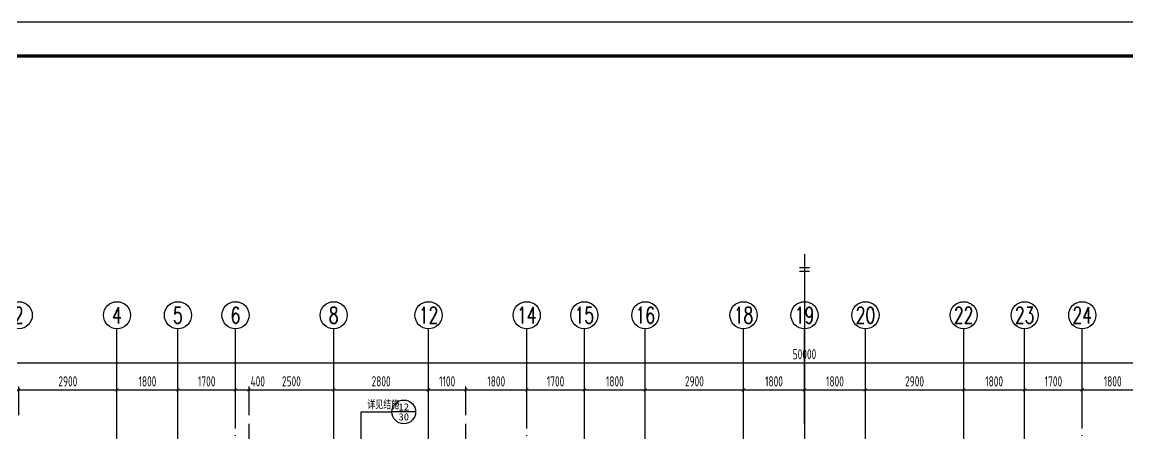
# Model space of a CAD drawing. Extents: x -668857 to 143095, y -247466 to 228182.
# Drawn here: x -212830 to -180181, y 144994 to 157141 of the extents above; entities that cross this region are included whole.
import ezdxf
from ezdxf.enums import TextEntityAlignment as Align

# ---------------------------------------------------------------- set-up
doc = ezdxf.new("R2010")
doc.units = 0
doc.header["$LTSCALE"] = 1000
doc.linetypes.add('CENTER', pattern=[8, 5, -1, 1, -1])
doc.linetypes.add('DOTE', pattern=[2.42, 2, -0.2, 0.02, -0.2])
doc.layers.get('0').update_dxf_attribs({"linetype": 'CONTINUOUS'})
doc.layers.get('DEFPOINTS').update_dxf_attribs({"linetype": 'CONTINUOUS'})
for name, color, linetype in [('-TK', 7, 'CONTINUOUS'), ('A-AXIS', 1, 'CONTINUOUS'), ('A-DOTE', 10, 'DOTE'), ('AXIS_NUM', 7, 'CONTINUOUS'), ('DIM_IDEN', 67, 'CONTINUOUS'), ('PUB_TEXT', 2, 'CONTINUOUS'), ('S-Y一般标注', 3, 'CONTINUOUS'), ('THIN', 7, 'CONTINUOUS')]:
    doc.layers.add(name, color=color, linetype=linetype)
doc.styles.add('_TCH_AXIS', font='COMPLEX', dxfattribs={"bigfont": 'GBCBIG'})
doc.styles.add('_TCH_LABEL', font='simhei.ttf')
doc.styles.add('TSSD_Axis', font='complex.shx', dxfattribs={"width": 0.7, "bigfont": 'hztxt.shx'})
doc.styles.add('TSSD_DIMENSION', font='Tssdeng.shx', dxfattribs={"width": 0.7, "bigfont": 'tssdchn.shx'})
doc.dimstyles.new('TSSD_100_100', dxfattribs={"dimtxt": 300, "dimasz": 100, "dimexe": 100, "dimexo": 250, "dimgap": 100, "dimtad": 1, "dimdec": 0, "dimzin": 0, "dimdsep": 46, "dimtxsty": 'TSSD_DIMENSION', "dimblk": 'ARCHTICK', "dimcen": 0, "dimdle": 100, "dimclrt": 7, "dimadec": 0, "dimazin": 0, "dimtfac": 1, "dimtdec": 0, "dimtix": 1, "dimtmove": 2, "dimatfit": 3, "dimldrblk": 'ARCHTICK', "dimfxl": 0, "dimtolj": 1, "dimtzin": 0, "dimarcsym": 0})

# ---------------------------------------------------------------- blocks, each defined once
blk = doc.blocks.new('ts_axno')
at = {"color": 0, "linetype": 'ByBlock', "lineweight": -2}
blk.add_circle((0, 0), 0.5, dxfattribs=at)
at = {"color": 0, "linetype": 'ByBlock', "lineweight": -2, "style": 'TSSD_Axis', "width": 0.7}
blk.add_attdef('A', text='', height=0.6, dxfattribs=at).set_placement((0, 0), align=Align.MIDDLE_CENTER)
blk = doc.blocks.new('_ArchTick')
at = {"color": 0, "linetype": 'ByBlock', "const_width": 0.15}
blk.add_lwpolyline([(-0.5, -0.5), (0.5, 0.5)], dxfattribs=at)
blk = doc.blocks.new('*D218')
at = {"layer": 'DEFPOINTS', "color": 0}
for p in [(9300, 22100), (6400, 21100), (9300, 21100)]:
    blk.add_point(p, dxfattribs=at)
at = {"layer": 'S-Y一般标注', "color": 0, "lineweight": -2}
for p, q in [((6300, 22100), (9400, 22100)), ((6400, 21350), (6400, 22200)), ((9300, 21350), (9300, 22200))]:
    blk.add_line(p, q, dxfattribs=at)
at = {"layer": 'S-Y一般标注', "color": 0, "lineweight": -2, "xscale": 100, "yscale": 100, "zscale": 100, "rotation": 180}
blk.add_blockref('_ArchTick', (6400, 22100), dxfattribs=at)
at = {"layer": 'S-Y一般标注', "color": 0, "lineweight": -2, "xscale": 100, "yscale": 100, "zscale": 100}
blk.add_blockref('_ArchTick', (9300, 22100), dxfattribs=at)
at = {"layer": 'S-Y一般标注', "color": 7, "insert": (7850, 22350), "char_height": 300, "attachment_point": 5, "style": 'TSSD_DIMENSION'}
blk.add_mtext('\\A1;2900', dxfattribs=at)
blk = doc.blocks.new('*D219')
at = {"layer": 'DEFPOINTS', "color": 0}
for p in [(11100, 22100), (9300, 21100), (11100, 21100)]:
    blk.add_point(p, dxfattribs=at)
at = {"layer": 'S-Y一般标注', "color": 0, "lineweight": -2}
for p, q in [((9200, 22100), (11200, 22100)), ((9300, 21350), (9300, 22200)), ((11100, 21350), (11100, 22200))]:
    blk.add_line(p, q, dxfattribs=at)
at = {"layer": 'S-Y一般标注', "color": 0, "lineweight": -2, "xscale": 100, "yscale": 100, "zscale": 100, "rotation": 180}
blk.add_blockref('_ArchTick', (9300, 22100), dxfattribs=at)
at = {"layer": 'S-Y一般标注', "color": 0, "lineweight": -2, "xscale": 100, "yscale": 100, "zscale": 100}
blk.add_blockref('_ArchTick', (11100, 22100), dxfattribs=at)
at = {"layer": 'S-Y一般标注', "color": 7, "insert": (10200, 22350), "char_height": 300, "attachment_point": 5, "style": 'TSSD_DIMENSION'}
blk.add_mtext('\\A1;1800', dxfattribs=at)
blk = doc.blocks.new('*D220')
at = {"layer": 'DEFPOINTS', "color": 0}
for p in [(12800, 22100), (11100, 21100), (12800, 21100)]:
    blk.add_point(p, dxfattribs=at)
at = {"layer": 'S-Y一般标注', "color": 0, "lineweight": -2}
for p, q in [((11000, 22100), (12900, 22100)), ((11100, 21350), (11100, 22200)), ((12800, 21350), (12800, 22200))]:
    blk.add_line(p, q, dxfattribs=at)
at = {"layer": 'S-Y一般标注', "color": 0, "lineweight": -2, "xscale": 100, "yscale": 100, "zscale": 100, "rotation": 180}
blk.add_blockref('_ArchTick', (11100, 22100), dxfattribs=at)
at = {"layer": 'S-Y一般标注', "color": 0, "lineweight": -2, "xscale": 100, "yscale": 100, "zscale": 100}
blk.add_blockref('_ArchTick', (12800, 22100), dxfattribs=at)
at = {"layer": 'S-Y一般标注', "color": 7, "insert": (11950, 22350), "char_height": 300, "attachment_point": 5, "style": 'TSSD_DIMENSION'}
blk.add_mtext('\\A1;1700', dxfattribs=at)
blk = doc.blocks.new('*D221')
at = {"layer": 'DEFPOINTS', "color": 0}
for p in [(13200, 22100), (12800, 21100), (13200, 21100)]:
    blk.add_point(p, dxfattribs=at)
at = {"layer": 'S-Y一般标注', "color": 0, "lineweight": -2}
for p, q in [((12700, 22100), (13300, 22100)), ((12800, 21350), (12800, 22200)), ((13200, 21350), (13200, 22200))]:
    blk.add_line(p, q, dxfattribs=at)
at = {"layer": 'S-Y一般标注', "color": 0, "lineweight": -2, "xscale": 100, "yscale": 100, "zscale": 100, "rotation": 180}
blk.add_blockref('_ArchTick', (12800, 22100), dxfattribs=at)
at = {"layer": 'S-Y一般标注', "color": 0, "lineweight": -2, "xscale": 100, "yscale": 100, "zscale": 100}
blk.add_blockref('_ArchTick', (13200, 22100), dxfattribs=at)
at = {"layer": 'S-Y一般标注', "color": 7, "insert": (13458, 22350), "char_height": 300, "attachment_point": 5, "style": 'TSSD_DIMENSION'}
blk.add_mtext('\\A1;400', dxfattribs=at)
blk = doc.blocks.new('*D222')
at = {"layer": 'DEFPOINTS', "color": 0}
for p in [(18500, 22100), (15700, 21100), (18500, 21100)]:
    blk.add_point(p, dxfattribs=at)
at = {"layer": 'S-Y一般标注', "color": 0, "lineweight": -2}
for p, q in [((15600, 22100), (18600, 22100)), ((15700, 21350), (15700, 22200)), ((18500, 21350), (18500, 22200))]:
    blk.add_line(p, q, dxfattribs=at)
at = {"layer": 'S-Y一般标注', "color": 0, "lineweight": -2, "xscale": 100, "yscale": 100, "zscale": 100, "rotation": 180}
blk.add_blockref('_ArchTick', (15700, 22100), dxfattribs=at)
at = {"layer": 'S-Y一般标注', "color": 0, "lineweight": -2, "xscale": 100, "yscale": 100, "zscale": 100}
blk.add_blockref('_ArchTick', (18500, 22100), dxfattribs=at)
at = {"layer": 'S-Y一般标注', "color": 7, "insert": (17100, 22350), "char_height": 300, "attachment_point": 5, "style": 'TSSD_DIMENSION'}
blk.add_mtext('\\A1;2800', dxfattribs=at)
blk = doc.blocks.new('*D223')
at = {"layer": 'DEFPOINTS', "color": 0}
for p in [(19600, 22100), (18500, 21100), (19600, 21100)]:
    blk.add_point(p, dxfattribs=at)
at = {"layer": 'S-Y一般标注', "color": 0, "lineweight": -2}
for p, q in [((18400, 22100), (19700, 22100)), ((18500, 21350), (18500, 22200)), ((19600, 21350), (19600, 22200))]:
    blk.add_line(p, q, dxfattribs=at)
at = {"layer": 'S-Y一般标注', "color": 0, "lineweight": -2, "xscale": 100, "yscale": 100, "zscale": 100, "rotation": 180}
blk.add_blockref('_ArchTick', (18500, 22100), dxfattribs=at)
at = {"layer": 'S-Y一般标注', "color": 0, "lineweight": -2, "xscale": 100, "yscale": 100, "zscale": 100}
blk.add_blockref('_ArchTick', (19600, 22100), dxfattribs=at)
at = {"layer": 'S-Y一般标注', "color": 7, "insert": (19050, 22350), "char_height": 300, "attachment_point": 5, "style": 'TSSD_DIMENSION'}
blk.add_mtext('\\A1;1100', dxfattribs=at)
blk = doc.blocks.new('*D224')
at = {"layer": 'DEFPOINTS', "color": 0}
for p in [(23100, 22100), (21400, 21100), (23100, 21100)]:
    blk.add_point(p, dxfattribs=at)
at = {"layer": 'S-Y一般标注', "color": 0, "lineweight": -2}
for p, q in [((21300, 22100), (23200, 22100)), ((21400, 21350), (21400, 22200)), ((23100, 21350), (23100, 22200))]:
    blk.add_line(p, q, dxfattribs=at)
at = {"layer": 'S-Y一般标注', "color": 0, "lineweight": -2, "xscale": 100, "yscale": 100, "zscale": 100, "rotation": 180}
blk.add_blockref('_ArchTick', (21400, 22100), dxfattribs=at)
at = {"layer": 'S-Y一般标注', "color": 0, "lineweight": -2, "xscale": 100, "yscale": 100, "zscale": 100}
blk.add_blockref('_ArchTick', (23100, 22100), dxfattribs=at)
at = {"layer": 'S-Y一般标注', "color": 7, "insert": (22250, 22350), "char_height": 300, "attachment_point": 5, "style": 'TSSD_DIMENSION'}
blk.add_mtext('\\A1;1700', dxfattribs=at)
blk = doc.blocks.new('*D225')
at = {"layer": 'DEFPOINTS', "color": 0}
for p in [(24900, 22100), (23100, 21100), (24900, 21100)]:
    blk.add_point(p, dxfattribs=at)
at = {"layer": 'S-Y一般标注', "color": 0, "lineweight": -2}
for p, q in [((23000, 22100), (25000, 22100)), ((23100, 21350), (23100, 22200)), ((24900, 21350), (24900, 22200))]:
    blk.add_line(p, q, dxfattribs=at)
at = {"layer": 'S-Y一般标注', "color": 0, "lineweight": -2, "xscale": 100, "yscale": 100, "zscale": 100, "rotation": 180}
blk.add_blockref('_ArchTick', (23100, 22100), dxfattribs=at)
at = {"layer": 'S-Y一般标注', "color": 0, "lineweight": -2, "xscale": 100, "yscale": 100, "zscale": 100}
blk.add_blockref('_ArchTick', (24900, 22100), dxfattribs=at)
at = {"layer": 'S-Y一般标注', "color": 7, "insert": (24000, 22350), "char_height": 300, "attachment_point": 5, "style": 'TSSD_DIMENSION'}
blk.add_mtext('\\A1;1800', dxfattribs=at)
blk = doc.blocks.new('*D226')
at = {"layer": 'DEFPOINTS', "color": 0}
for p in [(27800, 22100), (24900, 21100), (27800, 21100)]:
    blk.add_point(p, dxfattribs=at)
at = {"layer": 'S-Y一般标注', "color": 0, "lineweight": -2}
for p, q in [((24800, 22100), (27900, 22100)), ((24900, 21350), (24900, 22200)), ((27800, 21350), (27800, 22200))]:
    blk.add_line(p, q, dxfattribs=at)
at = {"layer": 'S-Y一般标注', "color": 0, "lineweight": -2, "xscale": 100, "yscale": 100, "zscale": 100, "rotation": 180}
blk.add_blockref('_ArchTick', (24900, 22100), dxfattribs=at)
at = {"layer": 'S-Y一般标注', "color": 0, "lineweight": -2, "xscale": 100, "yscale": 100, "zscale": 100}
blk.add_blockref('_ArchTick', (27800, 22100), dxfattribs=at)
at = {"layer": 'S-Y一般标注', "color": 7, "insert": (26350, 22350), "char_height": 300, "attachment_point": 5, "style": 'TSSD_DIMENSION'}
blk.add_mtext('\\A1;2900', dxfattribs=at)
blk = doc.blocks.new('*D227')
at = {"layer": 'DEFPOINTS', "color": 0}
for p in [(29600, 22100), (27800, 21100), (29600, 21100)]:
    blk.add_point(p, dxfattribs=at)
at = {"layer": 'S-Y一般标注', "color": 0, "lineweight": -2}
for p, q in [((27700, 22100), (29700, 22100)), ((27800, 21350), (27800, 22200)), ((29600, 21350), (29600, 22200))]:
    blk.add_line(p, q, dxfattribs=at)
at = {"layer": 'S-Y一般标注', "color": 0, "lineweight": -2, "xscale": 100, "yscale": 100, "zscale": 100, "rotation": 180}
blk.add_blockref('_ArchTick', (27800, 22100), dxfattribs=at)
at = {"layer": 'S-Y一般标注', "color": 0, "lineweight": -2, "xscale": 100, "yscale": 100, "zscale": 100}
blk.add_blockref('_ArchTick', (29600, 22100), dxfattribs=at)
at = {"layer": 'S-Y一般标注', "color": 7, "insert": (28700, 22350), "char_height": 300, "attachment_point": 5, "style": 'TSSD_DIMENSION'}
blk.add_mtext('\\A1;1800', dxfattribs=at)
blk = doc.blocks.new('*D228')
at = {"layer": 'DEFPOINTS', "color": 0}
for p in [(31400, 22100), (29600, 21100), (31400, 21100)]:
    blk.add_point(p, dxfattribs=at)
at = {"layer": 'S-Y一般标注', "color": 0, "lineweight": -2}
for p, q in [((29500, 22100), (31500, 22100)), ((29600, 21350), (29600, 22200)), ((31400, 21350), (31400, 22200))]:
    blk.add_line(p, q, dxfattribs=at)
at = {"layer": 'S-Y一般标注', "color": 0, "lineweight": -2, "xscale": 100, "yscale": 100, "zscale": 100, "rotation": 180}
blk.add_blockref('_ArchTick', (29600, 22100), dxfattribs=at)
at = {"layer": 'S-Y一般标注', "color": 0, "lineweight": -2, "xscale": 100, "yscale": 100, "zscale": 100}
blk.add_blockref('_ArchTick', (31400, 22100), dxfattribs=at)
at = {"layer": 'S-Y一般标注', "color": 7, "insert": (30500, 22350), "char_height": 300, "attachment_point": 5, "style": 'TSSD_DIMENSION'}
blk.add_mtext('\\A1;1800', dxfattribs=at)
blk = doc.blocks.new('*D229')
at = {"layer": 'DEFPOINTS', "color": 0}
for p in [(34300, 22100), (31400, 21100), (34300, 21100)]:
    blk.add_point(p, dxfattribs=at)
at = {"layer": 'S-Y一般标注', "color": 0, "lineweight": -2}
for p, q in [((31300, 22100), (34400, 22100)), ((31400, 21350), (31400, 22200)), ((34300, 21350), (34300, 22200))]:
    blk.add_line(p, q, dxfattribs=at)
at = {"layer": 'S-Y一般标注', "color": 0, "lineweight": -2, "xscale": 100, "yscale": 100, "zscale": 100, "rotation": 180}
blk.add_blockref('_ArchTick', (31400, 22100), dxfattribs=at)
at = {"layer": 'S-Y一般标注', "color": 0, "lineweight": -2, "xscale": 100, "yscale": 100, "zscale": 100}
blk.add_blockref('_ArchTick', (34300, 22100), dxfattribs=at)
at = {"layer": 'S-Y一般标注', "color": 7, "insert": (32850, 22350), "char_height": 300, "attachment_point": 5, "style": 'TSSD_DIMENSION'}
blk.add_mtext('\\A1;2900', dxfattribs=at)
blk = doc.blocks.new('*D230')
at = {"layer": 'DEFPOINTS', "color": 0}
for p in [(36100, 22100), (34300, 21100), (36100, 21100)]:
    blk.add_point(p, dxfattribs=at)
at = {"layer": 'S-Y一般标注', "color": 0, "lineweight": -2}
for p, q in [((34200, 22100), (36200, 22100)), ((34300, 21350), (34300, 22200)), ((36100, 21350), (36100, 22200))]:
    blk.add_line(p, q, dxfattribs=at)
at = {"layer": 'S-Y一般标注', "color": 0, "lineweight": -2, "xscale": 100, "yscale": 100, "zscale": 100, "rotation": 180}
blk.add_blockref('_ArchTick', (34300, 22100), dxfattribs=at)
at = {"layer": 'S-Y一般标注', "color": 0, "lineweight": -2, "xscale": 100, "yscale": 100, "zscale": 100}
blk.add_blockref('_ArchTick', (36100, 22100), dxfattribs=at)
at = {"layer": 'S-Y一般标注', "color": 7, "insert": (35200, 22350), "char_height": 300, "attachment_point": 5, "style": 'TSSD_DIMENSION'}
blk.add_mtext('\\A1;1800', dxfattribs=at)
blk = doc.blocks.new('*D231')
at = {"layer": 'DEFPOINTS', "color": 0}
for p in [(37800, 22100), (36100, 21100), (37800, 21100)]:
    blk.add_point(p, dxfattribs=at)
at = {"layer": 'S-Y一般标注', "color": 0, "lineweight": -2}
for p, q in [((36000, 22100), (37900, 22100)), ((36100, 21350), (36100, 22200)), ((37800, 21350), (37800, 22200))]:
    blk.add_line(p, q, dxfattribs=at)
at = {"layer": 'S-Y一般标注', "color": 0, "lineweight": -2, "xscale": 100, "yscale": 100, "zscale": 100, "rotation": 180}
blk.add_blockref('_ArchTick', (36100, 22100), dxfattribs=at)
at = {"layer": 'S-Y一般标注', "color": 0, "lineweight": -2, "xscale": 100, "yscale": 100, "zscale": 100}
blk.add_blockref('_ArchTick', (37800, 22100), dxfattribs=at)
at = {"layer": 'S-Y一般标注', "color": 7, "insert": (36950, 22350), "char_height": 300, "attachment_point": 5, "style": 'TSSD_DIMENSION'}
blk.add_mtext('\\A1;1700', dxfattribs=at)
blk = doc.blocks.new('*D239')
at = {"layer": 'DEFPOINTS', "color": 0}
for p in [(54600, 22900), (4600, 21100), (54600, 21100)]:
    blk.add_point(p, dxfattribs=at)
at = {"layer": 'S-Y一般标注', "color": 0, "lineweight": -2}
for p, q in [((4500, 22900), (54700, 22900)), ((4600, 21350), (4600, 23000)), ((54600, 21350), (54600, 23000))]:
    blk.add_line(p, q, dxfattribs=at)
at = {"layer": 'S-Y一般标注', "color": 0, "lineweight": -2, "xscale": 100, "yscale": 100, "zscale": 100, "rotation": 180}
blk.add_blockref('_ArchTick', (4600, 22900), dxfattribs=at)
at = {"layer": 'S-Y一般标注', "color": 0, "lineweight": -2, "xscale": 100, "yscale": 100, "zscale": 100}
blk.add_blockref('_ArchTick', (54600, 22900), dxfattribs=at)
at = {"layer": 'S-Y一般标注', "color": 7, "insert": (29600, 23150), "char_height": 300, "attachment_point": 5, "style": 'TSSD_DIMENSION'}
blk.add_mtext('\\A1;50000', dxfattribs=at)
blk = doc.blocks.new('*D252')
at = {"layer": 'DEFPOINTS', "color": 0}
for p in [(15700, 22100), (13200, 21100), (15700, 21100)]:
    blk.add_point(p, dxfattribs=at)
at = {"layer": 'S-Y一般标注', "color": 0, "lineweight": -2}
for p, q in [((13100, 22100), (15800, 22100)), ((13200, 21350), (13200, 22200)), ((15700, 21350), (15700, 22200))]:
    blk.add_line(p, q, dxfattribs=at)
at = {"layer": 'S-Y一般标注', "color": 0, "lineweight": -2, "xscale": 100, "yscale": 100, "zscale": 100, "rotation": 180}
blk.add_blockref('_ArchTick', (13200, 22100), dxfattribs=at)
at = {"layer": 'S-Y一般标注', "color": 0, "lineweight": -2, "xscale": 100, "yscale": 100, "zscale": 100}
blk.add_blockref('_ArchTick', (15700, 22100), dxfattribs=at)
at = {"layer": 'S-Y一般标注', "color": 7, "insert": (14450, 22350), "char_height": 300, "attachment_point": 5, "style": 'TSSD_DIMENSION'}
blk.add_mtext('\\A1;2500', dxfattribs=at)
blk = doc.blocks.new('*D253')
at = {"layer": 'DEFPOINTS', "color": 0}
for p in [(21400, 22100), (19600, 21100), (21400, 21100)]:
    blk.add_point(p, dxfattribs=at)
at = {"layer": 'S-Y一般标注', "color": 0, "lineweight": -2}
for p, q in [((19500, 22100), (21500, 22100)), ((19600, 21350), (19600, 22200)), ((21400, 21350), (21400, 22200))]:
    blk.add_line(p, q, dxfattribs=at)
at = {"layer": 'S-Y一般标注', "color": 0, "lineweight": -2, "xscale": 100, "yscale": 100, "zscale": 100, "rotation": 180}
blk.add_blockref('_ArchTick', (19600, 22100), dxfattribs=at)
at = {"layer": 'S-Y一般标注', "color": 0, "lineweight": -2, "xscale": 100, "yscale": 100, "zscale": 100}
blk.add_blockref('_ArchTick', (21400, 22100), dxfattribs=at)
at = {"layer": 'S-Y一般标注', "color": 7, "insert": (20500, 22350), "char_height": 300, "attachment_point": 5, "style": 'TSSD_DIMENSION'}
blk.add_mtext('\\A1;1800', dxfattribs=at)
blk = doc.blocks.new('*D254')
at = {"layer": 'DEFPOINTS', "color": 0}
for p in [(39600, 22100), (37800, 21100), (39600, 21100)]:
    blk.add_point(p, dxfattribs=at)
at = {"layer": 'S-Y一般标注', "color": 0, "lineweight": -2}
for p, q in [((37700, 22100), (39700, 22100)), ((37800, 21350), (37800, 22200)), ((39600, 21350), (39600, 22200))]:
    blk.add_line(p, q, dxfattribs=at)
at = {"layer": 'S-Y一般标注', "color": 0, "lineweight": -2, "xscale": 100, "yscale": 100, "zscale": 100, "rotation": 180}
blk.add_blockref('_ArchTick', (37800, 22100), dxfattribs=at)
at = {"layer": 'S-Y一般标注', "color": 0, "lineweight": -2, "xscale": 100, "yscale": 100, "zscale": 100}
blk.add_blockref('_ArchTick', (39600, 22100), dxfattribs=at)
at = {"layer": 'S-Y一般标注', "color": 7, "insert": (38700, 22350), "char_height": 300, "attachment_point": 5, "style": 'TSSD_DIMENSION'}
blk.add_mtext('\\A1;1800', dxfattribs=at)
blk = doc.blocks.new('20210810.07371259')
at = {"layer": 'DIM_IDEN'}
for p, q in [((14226, 18952), (15135, 18952)), ((14226, 17505), (14226, 18952)), ((15835, 18952), (15135, 18952)), ((9445, 16098), (8745, 16098)), ((10290, 16098), (9445, 16098)), ((11016, 16098), (10290, 16098)), ((17216, 16098), (17942, 16098)), ((17942, 16098), (18787, 16098)), ((19487, 16098), (18787, 16098)), ((5101, 14161), (4401, 14161)), ((6010, 14161), (5101, 14161)), ((6010, 12105), (6010, 14161)), ((7376, 14161), (6676, 14161)), ((8285, 14161), (7376, 14161)), ((8285, 12105), (8285, 14161)), ((9170, 14161), (8470, 14161)), ((10079, 14161), (9170, 14161)), ((10079, 12105), (10079, 14161)), ((19553, 14161), (20462, 14161)), ((19553, 12105), (19553, 14161)), ((21162, 14161), (20462, 14161)), ((21347, 14161), (22256, 14161)), ((21347, 12105), (21347, 14161)), ((22956, 14161), (22256, 14161)), ((23622, 14161), (24531, 14161)), ((23622, 12105), (23622, 14161)), ((25231, 14161), (24531, 14161)), ((26054, 14161), (26963, 14161)), ((26054, 11105), (26054, 14161)), ((27663, 14161), (26963, 14161)), ((2669, 12581), (1969, 12581)), ((3578, 12581), (2669, 12581)), ((3578, 11105), (3578, 12581)), ((1096, 6223), (396, 6223)), ((1690, 6223), (1096, 6223)), ((2416, 6223), (1690, 6223)), ((3706, 3405), (3706, 2166)), ((25926, 3405), (25926, 2166)), ((4973, 2530), (5420, 2530)), ((5420, 2530), (6536, 2530)), ((7036, 2530), (6536, 2530)), ((23096, 2530), (22596, 2530)), ((24212, 2530), (23096, 2530)), ((24659, 2530), (24212, 2530)), ((2797, 2166), (2097, 2166)), ((3706, 2166), (2797, 2166)), ((9889, 2205), (9889, 1143)), ((11712, 2195), (11712, 1143)), ((13691, 2205), (13691, 1143)), ((15941, 2205), (15941, 1143)), ((17946, 2195), (17946, 1143)), ((19743, 2205), (19743, 1143)), ((25926, 2166), (26835, 2166)), ((27535, 2166), (26835, 2166)), ((8980, 1143), (8280, 1143)), ((9889, 1143), (8980, 1143)), ((10803, 1143), (10103, 1143)), ((11712, 1143), (10803, 1143)), ((12782, 1143), (12082, 1143)), ((13691, 1143), (12782, 1143)), ((15941, 1143), (16850, 1143)), ((17550, 1143), (16850, 1143)), ((17946, 1143), (18855, 1143)), ((19555, 1143), (18855, 1143)), ((19743, 1143), (20652, 1143)), ((21352, 1143), (20652, 1143))]:
    blk.add_line(p, q, dxfattribs=at)
for points, const_width in [([(14331, 17505), (14331, 17705)], 35), ([(11016, 16203), (10816, 16203)], 35), ([(17216, 16203), (17416, 16203)], 35), ([(5905, 12105), (5905, 12305)], 35), ([(8180, 12105), (8180, 12305)], 35), ([(9974, 12105), (9974, 12305)], 35), ([(19658, 12105), (19658, 12305)], 35), ([(21452, 12105), (21452, 12305)], 35), ([(23727, 12105), (23727, 12305)], 35), ([(3473, 11105), (3473, 11305)], 35), ([(26159, 11105), (26159, 11305)], 35), ([(2416, 6328), (2216, 6328)], 35), ([(3601, 3405), (3601, 3205)], 35), ([(26031, 3405), (26031, 3205)], 35), ([(4973, 2455), (5116, 2455)], 25), ([(24659, 2455), (24516, 2455)], 25), ([(9784, 2205), (9784, 2005)], 35), ([(11607, 2195), (11607, 1995)], 35), ([(13586, 2205), (13586, 2005)], 35), ([(16046, 2205), (16046, 2005)], 35), ([(18051, 2195), (18051, 1995)], 35), ([(19848, 2205), (19848, 2005)], 35)]:
    blk.add_lwpolyline(points, dxfattribs=dict(at, const_width=const_width))
for centre, radius in [((15485, 18952), 350), ((9095, 16098), 350), ((19137, 16098), 350), ((4751, 14161), 350), ((7026, 14161), 350), ((8820, 14161), 350), ((20812, 14161), 350), ((22606, 14161), 350), ((24881, 14161), 350), ((27313, 14161), 350), ((2319, 12581), 350), ((746, 6223), 350), ((6786, 2530), 250), ((22846, 2530), 250), ((2447, 2166), 350), ((27185, 2166), 350), ((8630, 1143), 350), ((10453, 1143), 350), ((12432, 1143), 350), ((17200, 1143), 350), ((19205, 1143), 350), ((21002, 1143), 350)]:
    blk.add_circle(centre, radius, dxfattribs=at)
at = {"layer": 'PUB_TEXT', "style": '_TCH_AXIS'}
for height, p in [(236.3, (14405, 19035)), (236.3, (9515, 16182)), (236.3, (18057, 16182)), (236.3, (5171, 14245)), (236.3, (7446, 14245)), (236.3, (9240, 14245)), (236.3, (19732, 14245)), (236.3, (21526, 14245)), (236.3, (23802, 14245)), (236.3, (26233, 14245)), (236.3, (2739, 12665)), (236.3, (1166, 6306)), (168.8, (6015, 2589)), (168.8, (23146, 2589)), (236.3, (2867, 2249)), (236.3, (26105, 2249)), (236.3, (9050, 1226)), (236.3, (10873, 1226)), (236.3, (12852, 1226)), (236.3, (16120, 1226)), (236.3, (18125, 1226)), (236.3, (19922, 1226))]:
    blk.add_text('详见结施', height=height, dxfattribs=at).set_placement(p)
at = {"layer": 'PUB_TEXT', "style": '_TCH_LABEL'}
for s, height, width, p, p2 in [('12', 211.6, 1.022989, (15329, 18993), (15641, 18993)), ('30', 212, 1.017143, (15330, 18700), (15640, 18700)), ('19', 212.3, 1.011364, (8941, 16139), (9250, 16139)), ('19', 212.3, 1.011364, (18982, 16139), (19291, 16139)), ('31', 212.3, 1.011364, (8941, 15845), (9250, 15845)), ('31', 212.3, 1.011364, (18982, 15845), (19291, 15845)), ('9', 242, 1.011364, (4663, 14200), (4839, 14200)), ('10', 213.8, 0.988889, (6874, 14202), (7178, 14202)), ('9', 242, 1.011364, (8732, 14200), (8908, 14200)), ('9', 242, 1.011364, (20724, 14200), (20900, 14200)), ('10', 213.8, 0.988889, (22454, 14202), (22758, 14202)), ('9', 242, 1.011364, (24793, 14200), (24969, 14200)), ('8', 242, 1.017143, (27225, 14200), (27401, 14200)), ('29', 211.6, 1.022989, (4595, 13909), (4906, 13909)), ('29', 211.6, 1.022989, (6870, 13909), (7182, 13909)), ('29', 211.6, 1.022989, (8664, 13909), (8976, 13909)), ('29', 211.6, 1.022989, (20656, 13909), (20967, 13909)), ('29', 211.6, 1.022989, (22450, 13909), (22761, 13909)), ('29', 211.6, 1.022989, (24725, 13909), (25037, 13909)), ('28', 212.3, 1.011364, (27159, 13908), (27467, 13908)), ('7', 241, 1.053254, (2228, 12620), (2410, 12620)), ('28', 212.3, 1.011364, (2164, 12328), (2473, 12328)), ('14', 210.8, 1.034884, (589, 6263), (903, 6263)), ('31', 212.3, 1.011364, (592, 5970), (901, 5970)), ('6', 173, 1.011364, (6723, 2558), (6849, 2558)), ('6', 173, 1.011364, (22783, 2558), (22908, 2558)), ('1', 241, 1.034884, (2357, 2205), (2537, 2205)), ('27', 151.1, 1.022989, (6675, 2350), (6897, 2350)), ('27', 151.1, 1.022989, (22734, 2350), (22957, 2350)), ('3', 242, 1.00565, (27098, 2205), (27272, 2205)), ('25', 212.7, 1.00565, (2293, 1913), (2601, 1913)), ('26', 211.6, 1.022989, (27029, 1914), (27341, 1914)), ('4', 241, 1.034884, (8540, 1182), (8720, 1182)), ('5', 241, 1.028902, (10363, 1182), (10542, 1182)), ('2', 241, 1.022989, (12343, 1182), (12521, 1182)), ('2', 241, 1.022989, (17111, 1182), (17289, 1182)), ('5', 241, 1.028902, (19115, 1182), (19294, 1182)), ('4', 241, 1.034884, (20912, 1182), (21092, 1182)), ('26', 211.6, 1.022989, (8474, 891), (8786, 891)), ('27', 211.6, 1.022989, (10297, 891), (10608, 891)), ('25', 212.7, 1.00565, (12278, 890), (12586, 890)), ('25', 212.7, 1.00565, (17046, 890), (17354, 890)), ('27', 211.6, 1.022989, (19049, 891), (19360, 891)), ('26', 211.6, 1.022989, (20846, 891), (21158, 891))]:
    blk.add_text(s, height=height, dxfattribs=dict(at, width=width)).set_placement(p, p2, align=Align.FIT)
blk = doc.blocks.new('A1')
blk.add_lwpolyline([(0, 59400), (0, 0), (84100, 0), (84100, 59400)], close=True)
at = {"const_width": 100}
blk.add_lwpolyline([(2500, 58400), (2500, 1000), (83100, 1000), (83100, 58400)], close=True, dxfattribs=at)
blk = doc.blocks.new('20210726.16350016')
at = {"layer": 'A-AXIS'}
for p, q in [((9300, 21100), (9300, 23900)), ((11100, 21100), (11100, 23900)), ((12800, 21100), (12800, 23900)), ((15700, 21100), (15700, 23900)), ((18500, 21100), (18500, 23900)), ((21400, 21100), (21400, 23900)), ((23100, 21100), (23100, 23900)), ((24900, 21100), (24900, 23900)), ((27800, 21100), (27800, 23900)), ((29600, 21100), (29600, 23900)), ((31400, 21100), (31400, 23900)), ((34300, 21100), (34300, 23900)), ((36100, 21100), (36100, 23900)), ((37800, 21100), (37800, 23900))]:
    blk.add_line(p, q, dxfattribs=at)
at = {"layer": 'A-DOTE'}
for p, q in [((9300, 10900), (9300, 21100)), ((11100, 10900), (11100, 21100)), ((12800, 13700), (12800, 21100)), ((13200, 17600), (13200, 21100)), ((15700, 13100.3), (15700, 21100)), ((18500, 13100.3), (18500, 21100)), ((19600, 17600), (19600, 21100)), ((21400, 13700), (21400, 21100)), ((23100, 10900), (23100, 21100)), ((24900, 10900), (24900, 21100)), ((27800, 10900), (27800, 21100)), ((29600, 21100), (29600, 3600)), ((31400, 10900), (31400, 21100)), ((34300, 10900), (34300, 21100)), ((36100, 10900), (36100, 21100)), ((37800, 13700), (37800, 21100))]:
    blk.add_line(p, q, dxfattribs=at)
at = {"layer": 'A-AXIS'}
ref = blk.add_blockref('ts_axno', (6400, 24300), dxfattribs=dict(at, xscale=800, yscale=800, zscale=800))
ref.add_attrib('2', '2', dxfattribs={"layer": 'AXIS_NUM', "height": 480, "style": 'TSSD_Axis', "width": 0.7}).set_placement((6400, 24300), align=Align.MIDDLE_CENTER)
ref = blk.add_blockref('ts_axno', (9300, 24300), dxfattribs=dict(at, xscale=800, yscale=800, zscale=800))
ref.add_attrib('3', '4', dxfattribs={"layer": 'AXIS_NUM', "height": 480, "style": 'TSSD_Axis', "width": 0.7}).set_placement((9300, 24300), align=Align.MIDDLE_CENTER)
ref = blk.add_blockref('ts_axno', (11100, 24300), dxfattribs=dict(at, xscale=800, yscale=800, zscale=800))
ref.add_attrib('4', '5', dxfattribs={"layer": 'AXIS_NUM', "height": 480, "style": 'TSSD_Axis', "width": 0.7}).set_placement((11100, 24300), align=Align.MIDDLE_CENTER)
ref = blk.add_blockref('ts_axno', (12800, 24300), dxfattribs=dict(at, xscale=800, yscale=800, zscale=800))
ref.add_attrib('5', '6', dxfattribs={"layer": 'AXIS_NUM', "height": 480, "style": 'TSSD_Axis', "width": 0.7}).set_placement((12800, 24300), align=Align.MIDDLE_CENTER)
ref = blk.add_blockref('ts_axno', (15700, 24300), dxfattribs=dict(at, xscale=800, yscale=800, zscale=800))
ref.add_attrib('6', '8', dxfattribs={"layer": 'AXIS_NUM', "height": 480, "style": 'TSSD_Axis', "width": 0.7}).set_placement((15700, 24300), align=Align.MIDDLE_CENTER)
ref = blk.add_blockref('ts_axno', (18500, 24300), dxfattribs=dict(at, xscale=800, yscale=800, zscale=800))
ref.add_attrib('7', '12', dxfattribs={"layer": 'AXIS_NUM', "height": 480, "style": 'TSSD_Axis', "width": 0.7}).set_placement((18500, 24300), align=Align.MIDDLE_CENTER)
ref = blk.add_blockref('ts_axno', (21400, 24300), dxfattribs=dict(at, xscale=800, yscale=800, zscale=800))
ref.add_attrib('8', '14', dxfattribs={"layer": 'AXIS_NUM', "height": 480, "style": 'TSSD_Axis', "width": 0.7}).set_placement((21400, 24300), align=Align.MIDDLE_CENTER)
ref = blk.add_blockref('ts_axno', (23100, 24300), dxfattribs=dict(at, xscale=800, yscale=800, zscale=800))
ref.add_attrib('9', '15', dxfattribs={"layer": 'AXIS_NUM', "height": 480, "style": 'TSSD_Axis', "width": 0.7}).set_placement((23100, 24300), align=Align.MIDDLE_CENTER)
ref = blk.add_blockref('ts_axno', (24900, 24300), dxfattribs=dict(at, xscale=800, yscale=800, zscale=800))
ref.add_attrib('10', '16', dxfattribs={"layer": 'AXIS_NUM', "height": 480, "style": 'TSSD_Axis', "width": 0.7}).set_placement((24900, 24300), align=Align.MIDDLE_CENTER)
ref = blk.add_blockref('ts_axno', (27800, 24300), dxfattribs=dict(at, xscale=800, yscale=800, zscale=800))
ref.add_attrib('11', '18', dxfattribs={"layer": 'AXIS_NUM', "height": 480, "style": 'TSSD_Axis', "width": 0.7}).set_placement((27800, 24300), align=Align.MIDDLE_CENTER)
ref = blk.add_blockref('ts_axno', (29600, 24300), dxfattribs=dict(at, xscale=800, yscale=800, zscale=800))
ref.add_attrib('12', '19', dxfattribs={"layer": 'AXIS_NUM', "height": 480, "style": 'TSSD_Axis', "width": 0.7}).set_placement((29600, 24300), align=Align.MIDDLE_CENTER)
ref = blk.add_blockref('ts_axno', (31400, 24300), dxfattribs=dict(at, xscale=800, yscale=800, zscale=800))
ref.add_attrib('13', '20', dxfattribs={"layer": 'AXIS_NUM', "height": 480, "style": 'TSSD_Axis', "width": 0.7}).set_placement((31400, 24300), align=Align.MIDDLE_CENTER)
ref = blk.add_blockref('ts_axno', (34300, 24300), dxfattribs=dict(at, xscale=800, yscale=800, zscale=800))
ref.add_attrib('14', '22', dxfattribs={"layer": 'AXIS_NUM', "height": 480, "style": 'TSSD_Axis', "width": 0.7}).set_placement((34300, 24300), align=Align.MIDDLE_CENTER)
ref = blk.add_blockref('ts_axno', (36100, 24300), dxfattribs=dict(at, xscale=800, yscale=800, zscale=800))
ref.add_attrib('15', '23', dxfattribs={"layer": 'AXIS_NUM', "height": 480, "style": 'TSSD_Axis', "width": 0.7}).set_placement((36100, 24300), align=Align.MIDDLE_CENTER)
ref = blk.add_blockref('ts_axno', (37800, 24300), dxfattribs=dict(at, xscale=800, yscale=800, zscale=800))
ref.add_attrib('16', '24', dxfattribs={"layer": 'AXIS_NUM', "height": 480, "style": 'TSSD_Axis', "width": 0.7}).set_placement((37800, 24300), align=Align.MIDDLE_CENTER)
at = {"layer": 'S-Y一般标注'}
for base, p1, p2, picture, middle in [((54600, 22900), (4600, 21100), (54600, 21100), '*D239', (29600, 23150)), ((9300, 22100), (6400, 21100), (9300, 21100), '*D218', (7850, 22350)), ((11100, 22100), (9300, 21100), (11100, 21100), '*D219', (10200, 22350)), ((12800, 22100), (11100, 21100), (12800, 21100), '*D220', (11950, 22350)), ((15700, 22100), (13200, 21100), (15700, 21100), '*D252', (14450, 22350)), ((18500, 22100), (15700, 21100), (18500, 21100), '*D222', (17100, 22350)), ((19600, 22100), (18500, 21100), (19600, 21100), '*D223', (19050, 22350)), ((21400, 22100), (19600, 21100), (21400, 21100), '*D253', (20500, 22350)), ((23100, 22100), (21400, 21100), (23100, 21100), '*D224', (22250, 22350)), ((24900, 22100), (23100, 21100), (24900, 21100), '*D225', (24000, 22350)), ((27800, 22100), (24900, 21100), (27800, 21100), '*D226', (26350, 22350)), ((29600, 22100), (27800, 21100), (29600, 21100), '*D227', (28700, 22350)), ((31400, 22100), (29600, 21100), (31400, 21100), '*D228', (30500, 22350)), ((34300, 22100), (31400, 21100), (34300, 21100), '*D229', (32850, 22350)), ((36100, 22100), (34300, 21100), (36100, 21100), '*D230', (35200, 22350)), ((37800, 22100), (36100, 21100), (37800, 21100), '*D231', (36950, 22350)), ((39600, 22100), (37800, 21100), (39600, 21100), '*D254', (38700, 22350))]:
    dim = blk.add_linear_dim(base=base, p1=p1, p2=p2, dimstyle='TSSD_100_100', dxfattribs=at)
    dim.commit()
    dim.dimension.update_dxf_attribs({"geometry": picture, "text_midpoint": middle})
dim = blk.add_linear_dim(base=(13200, 22100), p1=(12800, 21100), p2=(13200, 21100), dimstyle='TSSD_100_100', dxfattribs=at)
dim.commit()
dim.dimension.update_dxf_attribs({"geometry": '*D221', "text_midpoint": (13458.1, 22350), "dimtype": 160})

msp = doc.modelspace()

# ---------------------------------------------------------------- linework, layer by layer
at = {"layer": 'THIN', "linetype": 'CENTER'}
msp.add_line((-189729.9, 150291.35), (-189729.9, 123259.79), dxfattribs=at)
at = {"layer": 'THIN'}
for p, q in [((-189579.9, 149888.12), (-189879.9, 149888.12)), ((-189579.9, 149788.12), (-189879.9, 149788.12))]:
    msp.add_line(p, q, dxfattribs=at)

# ---------------------------------------------------------------- block references
at = {"layer": '-TK'}
msp.add_blockref('A1', (-229464.73, 97740.98), dxfattribs=at)
at = {"layer": 'A-DOTE'}
msp.add_blockref('20210726.16350016', (-219329.9, 124193.89), dxfattribs=at)
at = {"layer": 'PUB_TEXT'}
msp.add_blockref('20210810.07371259', (-217045.79, 126689.31), dxfattribs=at)

doc.saveas('drawing.dxf')
